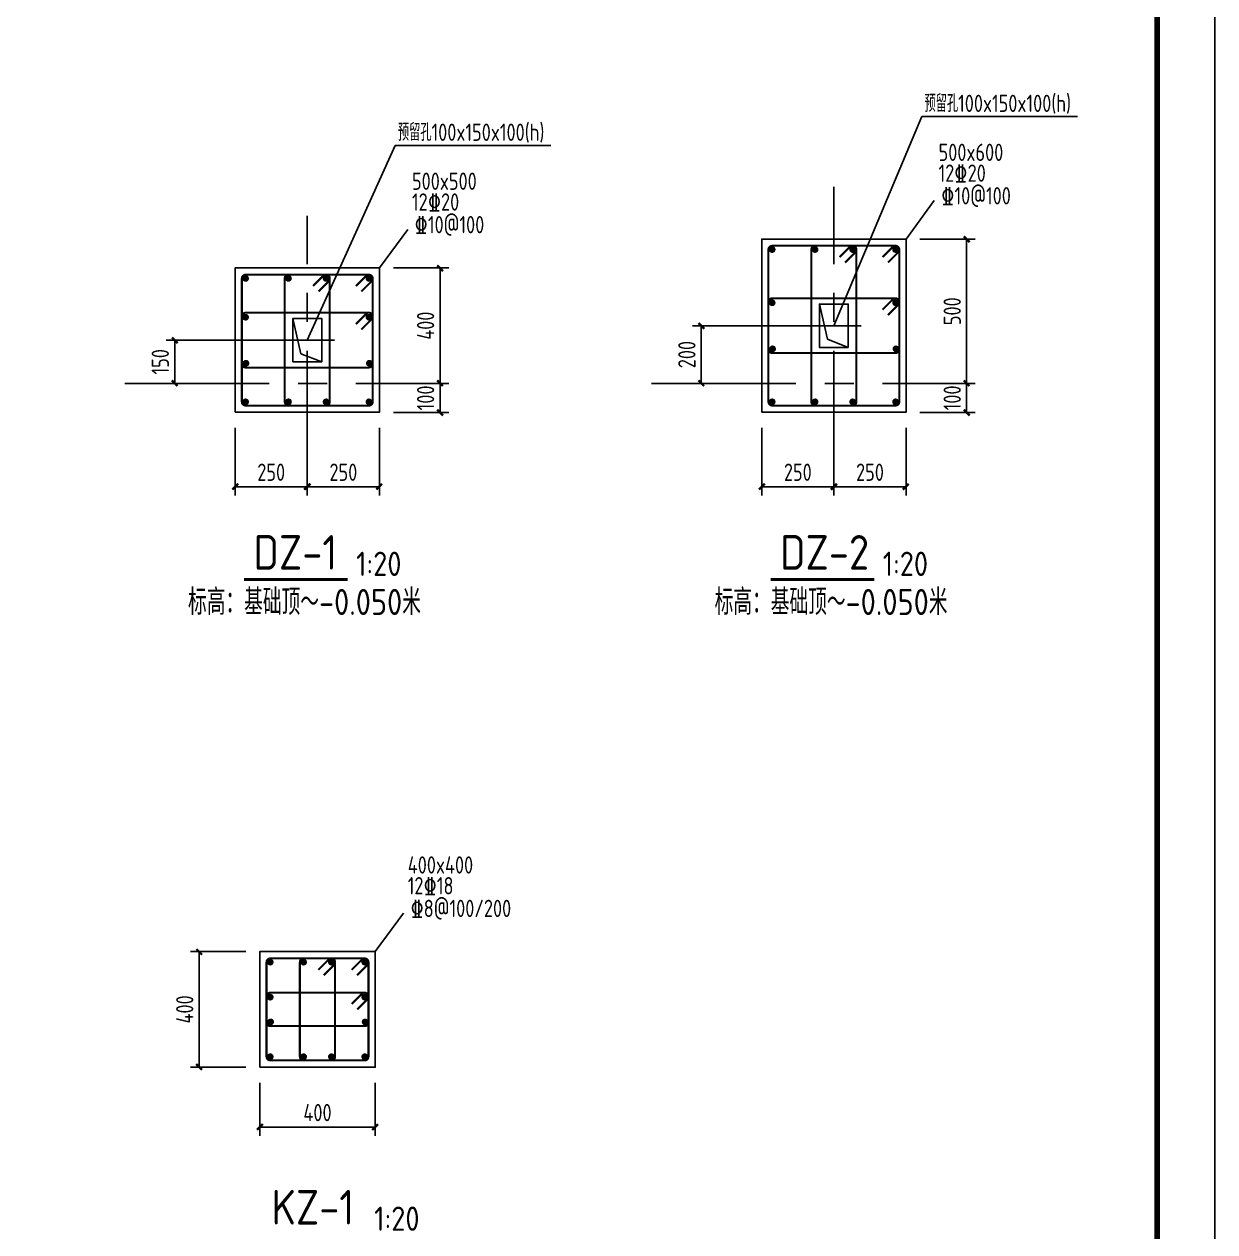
# Model space of a CAD drawing. Header units: millimetres. Extents: x 866309 to 879639, y 39442 to 44891.
# Drawn here: x 869088.8 to 869295, y 39648.2 to 39857.3 of the extents above; entities that cross this region are included whole.
import ezdxf

# ---------------------------------------------------------------- set-up
doc = ezdxf.new("R2010")
doc.units = ezdxf.units.MM
doc.header["$LTSCALE"] = 1000
doc.header["$MEASUREMENT"] = 0
doc.linetypes.add('CENTER', pattern=[2, 1.25, -0.25, 0.25, -0.25])
doc.linetypes.add('DOTE', pattern=[2.42, 2, -0.2, 0.02, -0.2])
for name, color, linetype in [('DIM', 7, 'Continuous'), ('DIM_SYMB', 3, 'Continuous'), ('DOTE', 1, 'DOTE'), ('PUB_TEXT', 7, 'Continuous'), ('图层4', 4, 'Continuous'), ('柱', 2, 'Continuous'), ('柱平法箍筋', 24, 'Continuous'), ('柱平法纵筋', 7, 'Continuous'), ('柱集中标注', 2, 'Continuous')]:
    doc.layers.add(name, color=color, linetype=linetype)
doc.styles.add('GBHZ', font='gbenor.shx', dxfattribs={"width": 0.9, "bigfont": 'gbcbig.shx'})
doc.dimstyles.new('Y20', dxfattribs={"dimscale": 0, "dimtxt": 3, "dimasz": 0.01, "dimexe": 1.5, "dimexo": 0.03, "dimgap": 1, "dimtad": 1, "dimdec": 0, "dimlfac": 20, "dimzin": 0, "dimdsep": 46, "dimtxsty": 'GBHZ', "dimblk1": 'DX', "dimblk2": 'DX', "dimsah": 1, "dimcen": 0.09, "dimdle": 1, "dimadec": 0, "dimazin": 0, "dimtfac": 1, "dimtdec": 0, "dimtix": 1, "dimtmove": 2, "dimatfit": 3, "dimldrblk": 'DX', "dimfxl": 0, "dimtolj": 1, "dimtzin": 0, "dimarcsym": 0})

# ---------------------------------------------------------------- blocks, each defined once
blk = doc.blocks.new('DX')
at = {"color": 0, "linetype": 'ByBlock', "const_width": 40}
blk.add_lwpolyline([(-54, -51), (46, 49)], dxfattribs=at)
blk = doc.blocks.new('*D29')
at = {"layer": 'Defpoints', "color": 0, "linetype": 'ByBlock', "transparency": 16777216}
for p in [(869125.33, 39787.43), (869137.83, 39787.43), (869137.83, 39777.24)]:
    blk.add_point(p, dxfattribs=at)
at = {"layer": 'dim', "color": 0, "linetype": 'ByBlock', "lineweight": -2, "transparency": 16777216}
for p, q in [((869125.33, 39787.4), (869125.33, 39775.74)), ((869137.83, 39787.4), (869137.83, 39775.74)), ((869125.34, 39777.24), (869137.82, 39777.24))]:
    blk.add_line(p, q, dxfattribs=at)
at = {"layer": 'dim', "color": 0, "linetype": 'ByBlock', "lineweight": -2, "transparency": 16777216, "xscale": 0.01, "yscale": 0.01, "zscale": 0.01, "rotation": 180}
blk.add_blockref('DX', (869125.33, 39777.24), dxfattribs=at)
at = {"layer": 'dim', "color": 0, "linetype": 'ByBlock', "lineweight": -2, "transparency": 16777216, "xscale": 0.01, "yscale": 0.01, "zscale": 0.01}
blk.add_blockref('DX', (869137.83, 39777.24), dxfattribs=at)
at = {"layer": 'dim', "color": 0, "linetype": 'ByBlock', "transparency": 16777216, "insert": (869131.58, 39779.74), "char_height": 3, "attachment_point": 5, "style": 'GBHZ'}
blk.add_mtext('\\A1;250', dxfattribs=at)
blk = doc.blocks.new('*D30')
at = {"layer": 'Defpoints', "color": 0, "linetype": 'ByBlock', "transparency": 16777216}
for p in [(869152.72, 39815.11), (869160.82, 39815.11), (869152.72, 39795.11)]:
    blk.add_point(p, dxfattribs=at)
at = {"layer": 'dim', "color": 0, "linetype": 'ByBlock', "lineweight": -2, "transparency": 16777216}
for p, q in [((869152.75, 39815.11), (869162.32, 39815.11)), ((869160.82, 39795.12), (869160.82, 39815.1)), ((869152.75, 39795.11), (869162.32, 39795.11))]:
    blk.add_line(p, q, dxfattribs=at)
at = {"layer": 'dim', "color": 0, "linetype": 'ByBlock', "lineweight": -2, "transparency": 16777216, "xscale": 0.01, "yscale": 0.01, "zscale": 0.01}
for p, rotation in [((869160.82, 39815.11), 90), ((869160.82, 39795.11), 270)]:
    blk.add_blockref('DX', p, dxfattribs=dict(at, rotation=rotation))
at = {"layer": 'dim', "color": 0, "linetype": 'ByBlock', "transparency": 16777216, "insert": (869158.32, 39805.11), "char_height": 3, "attachment_point": 5, "rotation": 90, "style": 'GBHZ'}
blk.add_mtext('\\A1;400', dxfattribs=at)
blk = doc.blocks.new('*D31')
at = {"layer": 'Defpoints', "color": 0, "linetype": 'ByBlock', "transparency": 16777216}
for p in [(869152.72, 39795.11), (869152.72, 39790.11), (869160.82, 39790.11)]:
    blk.add_point(p, dxfattribs=at)
at = {"layer": 'dim', "color": 0, "linetype": 'ByBlock', "lineweight": -2, "transparency": 16777216}
for p, q in [((869152.75, 39795.11), (869162.32, 39795.11)), ((869160.82, 39795.12), (869160.82, 39795.13)), ((869160.82, 39795.11), (869160.82, 39790.11)), ((869152.75, 39790.11), (869162.32, 39790.11)), ((869160.82, 39790.1), (869160.82, 39790.09))]:
    blk.add_line(p, q, dxfattribs=at)
at = {"layer": 'dim', "color": 0, "linetype": 'ByBlock', "lineweight": -2, "transparency": 16777216, "xscale": 0.01, "yscale": 0.01, "zscale": 0.01}
for p, rotation in [((869160.82, 39795.11), 270), ((869160.82, 39790.11), 90)]:
    blk.add_blockref('DX', p, dxfattribs=dict(at, rotation=rotation))
at = {"layer": 'dim', "color": 0, "linetype": 'ByBlock', "transparency": 16777216, "insert": (869158.32, 39792.61), "char_height": 3, "attachment_point": 5, "rotation": 90, "style": 'GBHZ'}
blk.add_mtext('\\A1;100', dxfattribs=at)
blk = doc.blocks.new('*D32')
at = {"layer": 'Defpoints', "color": 0, "linetype": 'ByBlock', "transparency": 16777216}
for p in [(869137.83, 39787.43), (869150.33, 39787.43), (869137.83, 39777.24)]:
    blk.add_point(p, dxfattribs=at)
at = {"layer": 'dim', "color": 0, "linetype": 'ByBlock', "lineweight": -2, "transparency": 16777216}
for p, q in [((869137.83, 39787.4), (869137.83, 39775.74)), ((869150.33, 39787.4), (869150.33, 39775.74)), ((869150.32, 39777.24), (869137.84, 39777.24))]:
    blk.add_line(p, q, dxfattribs=at)
at = {"layer": 'dim', "color": 0, "linetype": 'ByBlock', "lineweight": -2, "transparency": 16777216, "xscale": 0.01, "yscale": 0.01, "zscale": 0.01, "rotation": 180}
blk.add_blockref('DX', (869137.83, 39777.24), dxfattribs=at)
at = {"layer": 'dim', "color": 0, "linetype": 'ByBlock', "lineweight": -2, "transparency": 16777216, "xscale": 0.01, "yscale": 0.01, "zscale": 0.01}
blk.add_blockref('DX', (869150.33, 39777.24), dxfattribs=at)
at = {"layer": 'dim', "color": 0, "linetype": 'ByBlock', "transparency": 16777216, "insert": (869144.08, 39779.74), "char_height": 3, "attachment_point": 5, "style": 'GBHZ'}
blk.add_mtext('\\A1;250', dxfattribs=at)
blk = doc.blocks.new('*D33')
at = {"layer": 'Defpoints', "color": 0, "linetype": 'ByBlock', "transparency": 16777216}
for p in [(869123.84, 39802.61), (869114.87, 39795.11), (869123.84, 39795.11)]:
    blk.add_point(p, dxfattribs=at)
at = {"layer": 'dim', "color": 0, "linetype": 'ByBlock', "lineweight": -2, "transparency": 16777216}
for p, q in [((869123.81, 39802.61), (869113.37, 39802.61)), ((869114.87, 39802.6), (869114.87, 39795.12)), ((869123.81, 39795.11), (869113.37, 39795.11))]:
    blk.add_line(p, q, dxfattribs=at)
at = {"layer": 'dim', "color": 0, "linetype": 'ByBlock', "lineweight": -2, "transparency": 16777216, "xscale": 0.01, "yscale": 0.01, "zscale": 0.01}
for p, rotation in [((869114.87, 39802.61), 90), ((869114.87, 39795.11), 270)]:
    blk.add_blockref('DX', p, dxfattribs=dict(at, rotation=rotation))
at = {"layer": 'dim', "color": 0, "linetype": 'ByBlock', "transparency": 16777216, "insert": (869112.37, 39798.86), "char_height": 3, "attachment_point": 5, "rotation": 90, "style": 'GBHZ'}
blk.add_mtext('\\A1;150', dxfattribs=at)
blk = doc.blocks.new('*D1600')
at = {"layer": 'Defpoints', "color": 0, "linetype": 'ByBlock', "transparency": 16777216}
for p in [(869129.6, 39674.06), (869149.6, 39674.06), (869149.6, 39666.38)]:
    blk.add_point(p, dxfattribs=at)
at = {"layer": 'dim', "color": 0, "linetype": 'ByBlock', "lineweight": -2, "transparency": 16777216}
for p, q in [((869129.6, 39674.03), (869129.6, 39664.88)), ((869149.6, 39674.03), (869149.6, 39664.88)), ((869129.61, 39666.38), (869149.59, 39666.38))]:
    blk.add_line(p, q, dxfattribs=at)
at = {"layer": 'dim', "color": 0, "linetype": 'ByBlock', "lineweight": -2, "transparency": 16777216, "xscale": 0.01, "yscale": 0.01, "zscale": 0.01, "rotation": 180}
blk.add_blockref('DX', (869129.6, 39666.38), dxfattribs=at)
at = {"layer": 'dim', "color": 0, "linetype": 'ByBlock', "lineweight": -2, "transparency": 16777216, "xscale": 0.01, "yscale": 0.01, "zscale": 0.01}
blk.add_blockref('DX', (869149.6, 39666.38), dxfattribs=at)
at = {"layer": 'dim', "color": 0, "linetype": 'ByBlock', "transparency": 16777216, "insert": (869139.6, 39668.88), "char_height": 3, "attachment_point": 5, "style": 'GBHZ'}
blk.add_mtext('\\A1;400', dxfattribs=at)
blk = doc.blocks.new('*D1601')
at = {"layer": 'Defpoints', "color": 0, "linetype": 'ByBlock', "transparency": 16777216}
for p in [(869119.11, 39696.74), (869127.21, 39696.74), (869127.21, 39676.74)]:
    blk.add_point(p, dxfattribs=at)
at = {"layer": 'dim', "color": 0, "linetype": 'ByBlock', "lineweight": -2, "transparency": 16777216}
for p, q in [((869127.18, 39696.74), (869117.61, 39696.74)), ((869119.11, 39676.75), (869119.11, 39696.73)), ((869127.18, 39676.74), (869117.61, 39676.74))]:
    blk.add_line(p, q, dxfattribs=at)
at = {"layer": 'dim', "color": 0, "linetype": 'ByBlock', "lineweight": -2, "transparency": 16777216, "xscale": 0.01, "yscale": 0.01, "zscale": 0.01}
for p, rotation in [((869119.11, 39696.74), 90), ((869119.11, 39676.74), 270)]:
    blk.add_blockref('DX', p, dxfattribs=dict(at, rotation=rotation))
at = {"layer": 'dim', "color": 0, "linetype": 'ByBlock', "transparency": 16777216, "insert": (869116.61, 39686.74), "char_height": 3, "attachment_point": 5, "rotation": 90, "style": 'GBHZ'}
blk.add_mtext('\\A1;400', dxfattribs=at)
blk = doc.blocks.new('*D2338')
at = {"layer": 'Defpoints', "color": 0, "linetype": 'ByBlock', "transparency": 16777216}
for p in [(869216.53, 39787.43), (869229.03, 39787.43), (869229.03, 39777.24)]:
    blk.add_point(p, dxfattribs=at)
at = {"layer": 'dim', "color": 0, "linetype": 'ByBlock', "lineweight": -2, "transparency": 16777216}
for p, q in [((869216.53, 39787.4), (869216.53, 39775.74)), ((869229.03, 39787.4), (869229.03, 39775.74)), ((869216.54, 39777.24), (869229.02, 39777.24))]:
    blk.add_line(p, q, dxfattribs=at)
at = {"layer": 'dim', "color": 0, "linetype": 'ByBlock', "lineweight": -2, "transparency": 16777216, "xscale": 0.01, "yscale": 0.01, "zscale": 0.01, "rotation": 180}
blk.add_blockref('DX', (869216.53, 39777.24), dxfattribs=at)
at = {"layer": 'dim', "color": 0, "linetype": 'ByBlock', "lineweight": -2, "transparency": 16777216, "xscale": 0.01, "yscale": 0.01, "zscale": 0.01}
blk.add_blockref('DX', (869229.03, 39777.24), dxfattribs=at)
at = {"layer": 'dim', "color": 0, "linetype": 'ByBlock', "transparency": 16777216, "insert": (869222.78, 39779.74), "char_height": 3, "attachment_point": 5, "style": 'GBHZ'}
blk.add_mtext('\\A1;250', dxfattribs=at)
blk = doc.blocks.new('*D2339')
at = {"layer": 'Defpoints', "color": 0, "linetype": 'ByBlock', "transparency": 16777216}
for p in [(869243.91, 39820.11), (869252.02, 39820.11), (869243.91, 39795.11)]:
    blk.add_point(p, dxfattribs=at)
at = {"layer": 'dim', "color": 0, "linetype": 'ByBlock', "lineweight": -2, "transparency": 16777216}
for p, q in [((869243.94, 39820.11), (869253.52, 39820.11)), ((869252.02, 39795.12), (869252.02, 39820.1)), ((869243.94, 39795.11), (869253.52, 39795.11))]:
    blk.add_line(p, q, dxfattribs=at)
at = {"layer": 'dim', "color": 0, "linetype": 'ByBlock', "lineweight": -2, "transparency": 16777216, "xscale": 0.01, "yscale": 0.01, "zscale": 0.01}
for p, rotation in [((869252.02, 39820.11), 90), ((869252.02, 39795.11), 270)]:
    blk.add_blockref('DX', p, dxfattribs=dict(at, rotation=rotation))
at = {"layer": 'dim', "color": 0, "linetype": 'ByBlock', "transparency": 16777216, "insert": (869249.52, 39807.61), "char_height": 3, "attachment_point": 5, "rotation": 90, "style": 'GBHZ'}
blk.add_mtext('\\A1;500', dxfattribs=at)
blk = doc.blocks.new('*D2340')
at = {"layer": 'Defpoints', "color": 0, "linetype": 'ByBlock', "transparency": 16777216}
for p in [(869243.91, 39795.11), (869243.91, 39790.11), (869252.02, 39790.11)]:
    blk.add_point(p, dxfattribs=at)
at = {"layer": 'dim', "color": 0, "linetype": 'ByBlock', "lineweight": -2, "transparency": 16777216}
for p, q in [((869243.94, 39795.11), (869253.52, 39795.11)), ((869252.02, 39795.12), (869252.02, 39795.13)), ((869252.02, 39795.11), (869252.02, 39790.11)), ((869243.94, 39790.11), (869253.52, 39790.11)), ((869252.02, 39790.1), (869252.02, 39790.09))]:
    blk.add_line(p, q, dxfattribs=at)
at = {"layer": 'dim', "color": 0, "linetype": 'ByBlock', "lineweight": -2, "transparency": 16777216, "xscale": 0.01, "yscale": 0.01, "zscale": 0.01}
for p, rotation in [((869252.02, 39795.11), 270), ((869252.02, 39790.11), 90)]:
    blk.add_blockref('DX', p, dxfattribs=dict(at, rotation=rotation))
at = {"layer": 'dim', "color": 0, "linetype": 'ByBlock', "transparency": 16777216, "insert": (869249.52, 39792.61), "char_height": 3, "attachment_point": 5, "rotation": 90, "style": 'GBHZ'}
blk.add_mtext('\\A1;100', dxfattribs=at)
blk = doc.blocks.new('*D2341')
at = {"layer": 'Defpoints', "color": 0, "linetype": 'ByBlock', "transparency": 16777216}
for p in [(869229.03, 39787.43), (869241.53, 39787.43), (869229.03, 39777.24)]:
    blk.add_point(p, dxfattribs=at)
at = {"layer": 'dim', "color": 0, "linetype": 'ByBlock', "lineweight": -2, "transparency": 16777216}
for p, q in [((869229.03, 39787.4), (869229.03, 39775.74)), ((869241.53, 39787.4), (869241.53, 39775.74)), ((869241.52, 39777.24), (869229.04, 39777.24))]:
    blk.add_line(p, q, dxfattribs=at)
at = {"layer": 'dim', "color": 0, "linetype": 'ByBlock', "lineweight": -2, "transparency": 16777216, "xscale": 0.01, "yscale": 0.01, "zscale": 0.01, "rotation": 180}
blk.add_blockref('DX', (869229.03, 39777.24), dxfattribs=at)
at = {"layer": 'dim', "color": 0, "linetype": 'ByBlock', "lineweight": -2, "transparency": 16777216, "xscale": 0.01, "yscale": 0.01, "zscale": 0.01}
blk.add_blockref('DX', (869241.53, 39777.24), dxfattribs=at)
at = {"layer": 'dim', "color": 0, "linetype": 'ByBlock', "transparency": 16777216, "insert": (869235.28, 39779.74), "char_height": 3, "attachment_point": 5, "style": 'GBHZ'}
blk.add_mtext('\\A1;250', dxfattribs=at)
blk = doc.blocks.new('*D2342')
at = {"layer": 'Defpoints', "color": 0, "linetype": 'ByBlock', "transparency": 16777216}
for p in [(869215.04, 39805.11), (869206.07, 39795.11), (869215.04, 39795.11)]:
    blk.add_point(p, dxfattribs=at)
at = {"layer": 'dim', "color": 0, "linetype": 'ByBlock', "lineweight": -2, "transparency": 16777216}
for p, q in [((869215.01, 39805.11), (869204.57, 39805.11)), ((869206.07, 39805.1), (869206.07, 39795.12)), ((869215.01, 39795.11), (869204.57, 39795.11))]:
    blk.add_line(p, q, dxfattribs=at)
at = {"layer": 'dim', "color": 0, "linetype": 'ByBlock', "lineweight": -2, "transparency": 16777216, "xscale": 0.01, "yscale": 0.01, "zscale": 0.01}
for p, rotation in [((869206.07, 39805.11), 90), ((869206.07, 39795.11), 270)]:
    blk.add_blockref('DX', p, dxfattribs=dict(at, rotation=rotation))
at = {"layer": 'dim', "color": 0, "linetype": 'ByBlock', "transparency": 16777216, "insert": (869203.57, 39800.11), "char_height": 3, "attachment_point": 5, "rotation": 90, "style": 'GBHZ'}
blk.add_mtext('\\A1;200', dxfattribs=at)

msp = doc.modelspace()

# ---------------------------------------------------------------- linework, layer by layer
at = {"color": 0}
msp.add_line((869295.005, 40040.931), (869295.005, 39446.931), dxfattribs=at)
at = {"color": 0, "const_width": 1}
msp.add_lwpolyline([(869285.005, 39456.931), (868479.005, 39456.931), (868479.005, 40030.931), (869285.005, 40030.931)], close=True, dxfattribs=at)
at = {"layer": 'dim'}
for p, q in [((869227.914, 39802.765), (869226.526, 39808.861)), ((869136.716, 39800.265), (869135.328, 39806.361)), ((869231.526, 39801.361), (869227.914, 39802.765)), ((869140.328, 39798.861), (869136.716, 39800.265))]:
    msp.add_line(p, q, dxfattribs=at)
for points in [[(869231.526, 39801.361), (869231.526, 39808.861), (869226.526, 39808.861), (869226.526, 39801.361)], [(869140.328, 39798.861), (869140.328, 39806.361), (869135.328, 39806.361), (869135.328, 39798.861)]]:
    msp.add_lwpolyline(points, close=True, dxfattribs=at)
at = {"layer": 'DIM_SYMB', "const_width": 0.525}
for points in [[(869126.869, 39761.162), (869144.818, 39761.162)], [(869218.067, 39761.162), (869236.016, 39761.162)]]:
    msp.add_lwpolyline(points, dxfattribs=at)
at = {"layer": 'DOTE', "linetype": 'CENTER', "ltscale": 0.02}
for p, q in [((869229.026, 39775.776), (869229.026, 39829.159)), ((869137.828, 39775.776), (869137.828, 39824.159)), ((869233.729, 39805.111), (869215.035, 39805.111)), ((869142.531, 39802.611), (869123.838, 39802.611)), ((869106.258, 39795.111), (869153.568, 39795.111)), ((869197.456, 39795.111), (869244.766, 39795.111))]:
    msp.add_line(p, q, dxfattribs=at)
at = {"layer": '图层4'}
for p, q in [((869229.026, 39805.111), (869244.261, 39841.33)), ((869244.261, 39841.33), (869271.199, 39841.33)), ((869137.828, 39802.611), (869153.063, 39836.33)), ((869153.063, 39836.33), (869180.002, 39836.33))]:
    msp.add_line(p, q, dxfattribs=at)
at = {"layer": '柱'}
for points in [[(869216.526, 39790.111), (869216.526, 39820.111), (869241.526, 39820.111), (869241.526, 39790.111)], [(869125.328, 39790.111), (869125.328, 39815.111), (869150.328, 39815.111), (869150.328, 39790.111)], [(869129.599, 39676.739), (869129.599, 39696.739), (869149.599, 39696.739), (869149.599, 39676.739)]]:
    msp.add_lwpolyline(points, close=True, dxfattribs=at)
at = {"layer": '柱平法箍筋', "const_width": 0.35}
for points in [[(869237.453, 39816.982), (869239.221, 39818.75, -0.6681785), (869240.359, 39818.278), (869240.359, 39791.945, -0.4142136), (869239.692, 39791.278), (869218.359, 39791.278, -0.4142136), (869217.692, 39791.945), (869217.692, 39818.278, -0.4142131), (869218.359, 39818.945), (869239.692, 39818.945, -0.6681788), (869240.164, 39817.807), (869238.396, 39816.039)], [(869230.024, 39816.982), (869231.792, 39818.75, -0.6681785), (869232.93, 39818.278), (869232.93, 39791.945, -0.4142136), (869232.264, 39791.278), (869225.787, 39791.278, -0.4142136), (869225.121, 39791.945), (869225.121, 39818.278, -0.4142131), (869225.787, 39818.945), (869232.264, 39818.945, -0.6681788), (869232.735, 39817.807), (869230.967, 39816.039)], [(869146.255, 39811.982), (869148.023, 39813.75, -0.6681785), (869149.161, 39813.278), (869149.161, 39791.945, -0.4142136), (869148.495, 39791.278), (869127.161, 39791.278, -0.4142136), (869126.495, 39791.945), (869126.495, 39813.278, -0.4142131), (869127.161, 39813.945), (869148.495, 39813.945, -0.6681788), (869148.966, 39812.807), (869147.198, 39811.039)], [(869138.827, 39811.982), (869140.595, 39813.75, -0.6681785), (869141.733, 39813.278), (869141.733, 39791.945, -0.4142136), (869141.066, 39791.278), (869134.59, 39791.278, -0.4142136), (869133.923, 39791.945), (869133.923, 39813.278, -0.4142131), (869134.59, 39813.945), (869141.066, 39813.945, -0.6681788), (869141.537, 39812.807), (869139.77, 39811.039)], [(869237.453, 39807.893), (869239.221, 39809.661, -0.6681786), (869240.359, 39809.189), (869240.359, 39801.034, -0.4142136), (869239.692, 39800.367), (869218.359, 39800.367, -0.4142136), (869217.692, 39801.034), (869217.692, 39809.189, -0.4142136), (869218.359, 39809.856), (869239.692, 39809.856, -0.6681786), (869240.164, 39808.718), (869238.396, 39806.95)], [(869146.255, 39805.393), (869148.023, 39807.161, -0.6681786), (869149.161, 39806.689), (869149.161, 39798.534, -0.4142136), (869148.495, 39797.867), (869127.161, 39797.867, -0.4142136), (869126.495, 39798.534), (869126.495, 39806.689, -0.4142136), (869127.161, 39807.356), (869148.495, 39807.356, -0.6681786), (869148.966, 39806.218), (869147.198, 39804.45)], [(869217.76, 39801.24, 0.4148462), (869218.429, 39800.573)], [(869126.563, 39798.74, 0.4148462), (869127.231, 39798.073)], [(869145.527, 39693.609), (869147.294, 39695.377, -0.6681785), (869148.433, 39694.906), (869148.433, 39678.572, -0.4142136), (869147.766, 39677.906), (869131.433, 39677.906, -0.4142136), (869130.766, 39678.572), (869130.766, 39694.906, -0.4142131), (869131.433, 39695.572), (869147.766, 39695.572, -0.6681788), (869148.237, 39694.434), (869146.469, 39692.667)], [(869139.75, 39693.609), (869141.518, 39695.377, -0.6681785), (869142.656, 39694.906), (869142.656, 39678.572, -0.4142136), (869141.989, 39677.906), (869137.209, 39677.906, -0.4142136), (869136.542, 39678.572), (869136.542, 39694.906, -0.4142131), (869137.209, 39695.572), (869141.989, 39695.572, -0.6681788), (869142.461, 39694.434), (869140.693, 39692.667)], [(869145.527, 39687.672), (869147.294, 39689.44, -0.6681786), (869148.433, 39688.969), (869148.433, 39684.509, -0.4142136), (869147.766, 39683.843), (869131.433, 39683.843, -0.4142136), (869130.766, 39684.509), (869130.766, 39688.969, -0.4142136), (869131.433, 39689.635), (869147.766, 39689.635, -0.6681786), (869148.237, 39688.497), (869146.469, 39686.73)], [(869130.834, 39684.715, 0.4148462), (869131.502, 39684.048)]]:
    msp.add_lwpolyline(points, format="xyb", dxfattribs=at)
at = {"layer": '柱平法纵筋', "const_width": 0.583}
for points in [[(869218.342, 39818.586, -1), (869218.342, 39818.003, -1), (869218.342, 39818.586, -1)], [(869225.771, 39818.586, -1), (869225.771, 39818.003, -1), (869225.771, 39818.586, -1)], [(869232.28, 39818.586, -1), (869232.28, 39818.003, -1), (869232.28, 39818.586, -1)], [(869239.709, 39818.586, -1), (869239.709, 39818.003, -1), (869239.709, 39818.586, -1)], [(869127.145, 39813.586, -1), (869127.145, 39813.003, -1), (869127.145, 39813.586, -1)], [(869134.573, 39813.586, -1), (869134.573, 39813.003, -1), (869134.573, 39813.586, -1)], [(869141.083, 39813.586, -1), (869141.083, 39813.003, -1), (869141.083, 39813.586, -1)], [(869148.511, 39813.586, -1), (869148.511, 39813.003, -1), (869148.511, 39813.586, -1)], [(869218.342, 39809.372, -1), (869218.342, 39808.789, -1), (869218.342, 39809.372, -1)], [(869239.709, 39809.372, -1), (869239.709, 39808.789, -1), (869239.709, 39809.372, -1)], [(869127.145, 39806.872, -1), (869127.145, 39806.289, -1), (869127.145, 39806.872, -1)], [(869148.511, 39806.872, -1), (869148.511, 39806.289, -1), (869148.511, 39806.872, -1)], [(869218.119, 39801.101, -1), (869218.702, 39801.101, -1), (869218.119, 39801.101, -1)], [(869239.485, 39801.101, -1), (869240.069, 39801.101, -1), (869239.485, 39801.101, -1)], [(869126.921, 39798.601, -1), (869127.505, 39798.601, -1), (869126.921, 39798.601, -1)], [(869148.288, 39798.601, -1), (869148.871, 39798.601, -1), (869148.288, 39798.601, -1)], [(869127.145, 39792.22, -1), (869127.145, 39791.636, -1), (869127.145, 39792.22, -1)], [(869134.573, 39792.22, -1), (869134.573, 39791.636, -1), (869134.573, 39792.22, -1)], [(869141.083, 39792.22, -1), (869141.083, 39791.636, -1), (869141.083, 39792.22, -1)], [(869148.511, 39792.22, -1), (869148.511, 39791.636, -1), (869148.511, 39792.22, -1)], [(869218.342, 39792.22, -1), (869218.342, 39791.636, -1), (869218.342, 39792.22, -1)], [(869225.771, 39792.22, -1), (869225.771, 39791.636, -1), (869225.771, 39792.22, -1)], [(869232.28, 39792.22, -1), (869232.28, 39791.636, -1), (869232.28, 39792.22, -1)], [(869239.709, 39792.22, -1), (869239.709, 39791.636, -1), (869239.709, 39792.22, -1)], [(869131.416, 39695.214, -1), (869131.416, 39694.631, -1), (869131.416, 39695.214, -1)], [(869137.192, 39695.214, -1), (869137.192, 39694.631, -1), (869137.192, 39695.214, -1)], [(869142.006, 39695.214, -1), (869142.006, 39694.631, -1), (869142.006, 39695.214, -1)], [(869147.783, 39695.214, -1), (869147.783, 39694.631, -1), (869147.783, 39695.214, -1)], [(869131.416, 39689.152, -1), (869131.416, 39688.569, -1), (869131.416, 39689.152, -1)], [(869147.783, 39689.152, -1), (869147.783, 39688.569, -1), (869147.783, 39689.152, -1)], [(869131.192, 39684.576, -1), (869131.776, 39684.576, -1), (869131.192, 39684.576, -1)], [(869147.559, 39684.576, -1), (869148.142, 39684.576, -1), (869147.559, 39684.576, -1)], [(869131.416, 39678.847, -1), (869131.416, 39678.264, -1), (869131.416, 39678.847, -1)], [(869137.192, 39678.847, -1), (869137.192, 39678.264, -1), (869137.192, 39678.847, -1)], [(869142.006, 39678.847, -1), (869142.006, 39678.264, -1), (869142.006, 39678.847, -1)], [(869147.783, 39678.847, -1), (869147.783, 39678.264, -1), (869147.783, 39678.847, -1)]]:
    msp.add_lwpolyline(points, format="xyb", dxfattribs=at)
at = {"layer": '柱集中标注'}
for p, q in [((869241.526, 39820.111), (869246.421, 39826.783)), ((869150.328, 39815.111), (869155.224, 39821.783)), ((869149.599, 39696.739), (869154.495, 39703.411))]:
    msp.add_line(p, q, dxfattribs=at)

# ---------------------------------------------------------------- texts
at = {"layer": 'PUB_TEXT', "style": 'GBHZ'}
for s, height, p in [('DZ-1', 6, (869128.515, 39762.864)), ('DZ-2', 6, (869219.712, 39762.864)), ('1:20', 4.2, (869146.288, 39761.782)), ('1:20', 4.2, (869237.486, 39761.782)), ('标高：基础顶～-0.050米', 4.5, (869117.177, 39755.028)), ('标高：基础顶～-0.050米', 4.5, (869208.375, 39755.028)), ('KZ-1', 6, (869131.643, 39649.491)), ('1:20', 4.2, (869149.417, 39648.409))]:
    msp.add_text(s, height=height, dxfattribs=at).set_placement(p)
at = {"layer": '柱集中标注', "style": 'GBHZ', "width": 0.9}
for s, p in [('预留孔100x150x100(h)', (869244.714, 39842.102)), ('预留孔100x150x100(h)', (869153.517, 39837.102)), ('500x600', (869247.156, 39833.623)), ('12%%13220', (869247.156, 39830.023)), ('500x500', (869155.959, 39828.623)), ('%%13210@100', (869247.603, 39826.101)), ('12%%13220', (869155.959, 39825.023)), ('%%13210@100', (869156.406, 39821.101)), ('400x400', (869155.23, 39710.251)), ('12%%13218', (869155.23, 39706.651)), ('%%1328@100/200', (869155.677, 39702.728))]:
    msp.add_text(s, height=3, dxfattribs=at).set_placement(p)

# ---------------------------------------------------------------- dimensions: what is measured, and where the dimension line sits
at = {"layer": 'dim', "linetype": 'ByBlock'}
for base, p1, p2, angle, picture, middle in [((869252.019, 39820.111), (869243.913, 39795.111), (869243.913, 39820.111), 90, '*D2339', (869249.519, 39807.611)), ((869160.821, 39815.111), (869152.715, 39795.111), (869152.715, 39815.111), 90, '*D30', (869158.321, 39805.111)), ((869206.067, 39795.111), (869215.035, 39805.111), (869215.035, 39795.111), 90, '*D2342', (869203.567, 39800.111)), ((869114.87, 39795.111), (869123.838, 39802.611), (869123.838, 39795.111), 90, '*D33', (869112.37, 39798.861)), ((869160.821, 39790.111), (869152.715, 39795.111), (869152.715, 39790.111), 270, '*D31', (869158.321, 39792.611)), ((869252.019, 39790.111), (869243.913, 39795.111), (869243.913, 39790.111), 270, '*D2340', (869249.519, 39792.611)), ((869137.828, 39777.243), (869150.328, 39787.432), (869137.828, 39787.432), 180, '*D32', (869144.078, 39779.743)), ((869229.026, 39777.243), (869241.526, 39787.432), (869229.026, 39787.432), 180, '*D2341', (869235.276, 39779.743)), ((869119.106, 39696.739), (869127.212, 39676.739), (869127.212, 39696.739), 90, '*D1601', (869116.606, 39686.739))]:
    dim = msp.add_linear_dim(base=base, p1=p1, p2=p2, angle=angle, dimstyle='Y20', override={"dimscale": 1}, dxfattribs=at)
    dim.commit()
    dim.dimension.update_dxf_attribs({"geometry": picture, "text_midpoint": middle})
for base, p1, p2, picture, middle in [((869137.828, 39777.243), (869125.328, 39787.432), (869137.828, 39787.432), '*D29', (869131.578, 39779.743)), ((869229.026, 39777.243), (869216.526, 39787.432), (869229.026, 39787.432), '*D2338', (869222.776, 39779.743)), ((869149.599, 39666.376), (869129.599, 39674.06), (869149.599, 39674.06), '*D1600', (869139.599, 39668.876))]:
    dim = msp.add_linear_dim(base=base, p1=p1, p2=p2, dimstyle='Y20', override={"dimscale": 1}, dxfattribs=at)
    dim.commit()
    dim.dimension.update_dxf_attribs({"geometry": picture, "text_midpoint": middle})

doc.saveas('drawing.dxf')
